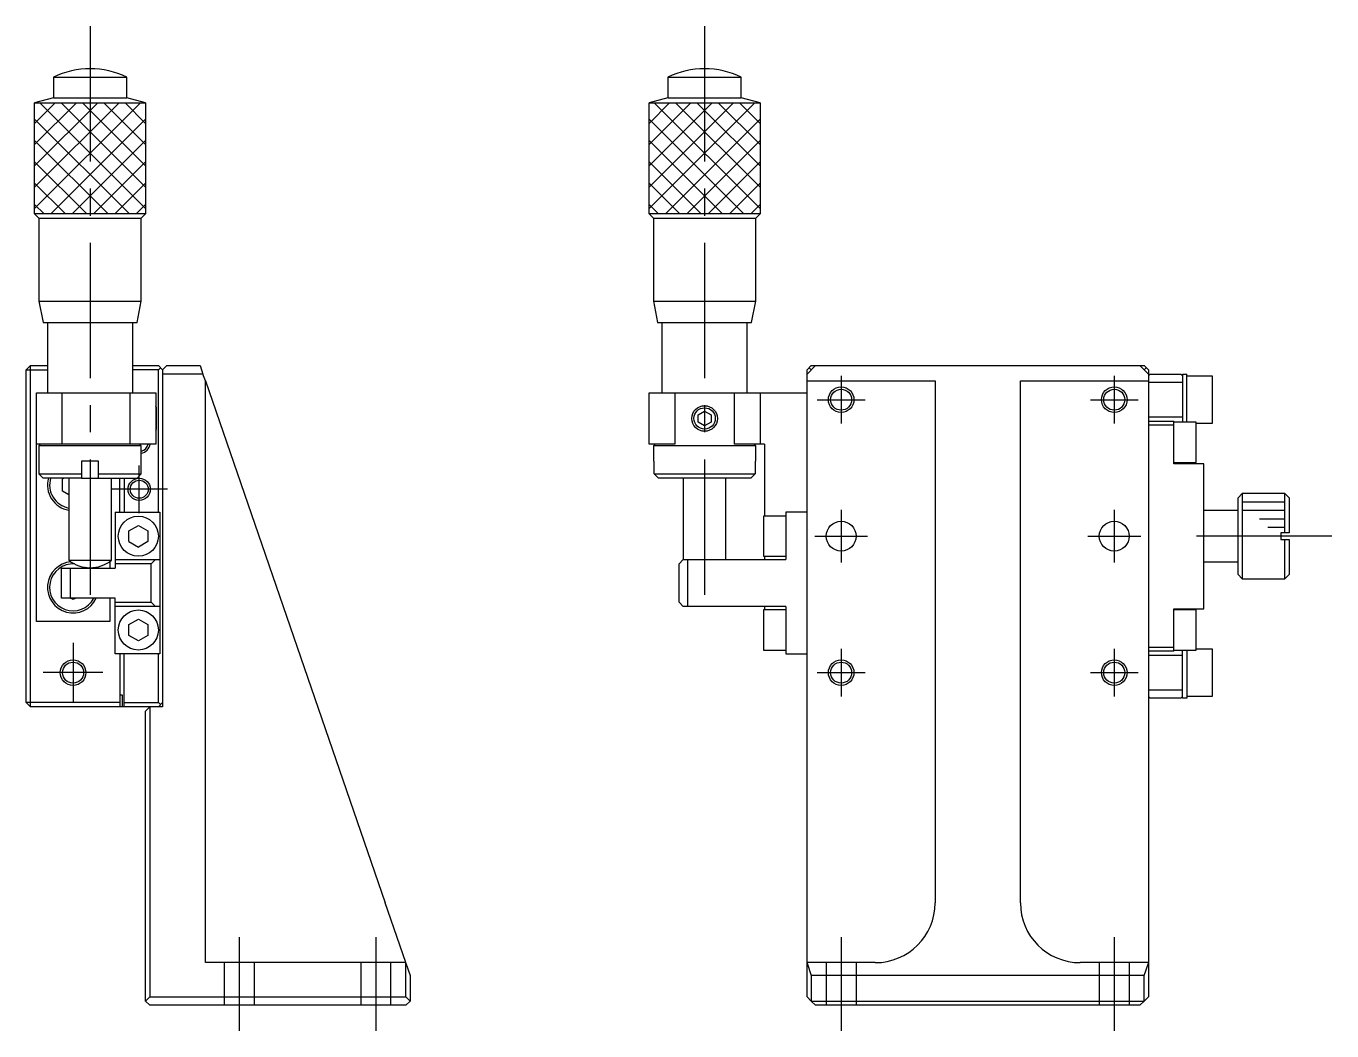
# Model space of a CAD drawing. Extents: x 0 to 329, y -8 to 243.
# Drawn here: x 176 to 329, y 68.6 to 186.4 of the extents above; entities that cross this region are included whole.
import ezdxf

# ---------------------------------------------------------------- set-up
doc = ezdxf.new("R2010")
doc.units = 0
doc.header["$LTSCALE"] = 0.5
doc.linetypes.add('CENTER', pattern=[50.8, 31.75, -6.35, 6.35, -6.35])
doc.linetypes.add('DASHED', pattern=[19.05, 12.7, -6.35])
for name, color, linetype in [('MSM_CENTER', 1, 'CENTER'), ('MSM_CONTINUOUS', 7, 'CONTINUOUS'), ('MSM_DASHED', 4, 'DASHED'), ('MSM_NARROW', 5, 'CONTINUOUS')]:
    doc.layers.add(name, color=color, linetype=linetype)

msp = doc.modelspace()

# ---------------------------------------------------------------- linework, layer by layer
at = {"layer": 'MSM_CENTER'}
for p, q in [((183.5, 186.400004), (183.5, 117.900004)), ((255.5, 186.400003), (255.5, 118.849997)), ((271.499999, 145.399996), (271.499999, 139.799996)), ((303.499999, 145.399996), (303.499999, 139.799996)), ((268.699999, 142.599996), (274.299999, 142.599996)), ((300.699999, 142.599996), (306.299999, 142.599996)), ((189.250001, 129.299996), (189.250001, 134.899996)), ((192.550001, 132.099996), (185.950001, 132.099996)), ((271.499999, 129.699996), (271.499999, 123.499996)), ((303.499999, 129.699996), (303.499999, 123.499996)), ((268.399999, 126.599996), (274.599999, 126.599996)), ((300.399999, 126.599996), (306.599999, 126.599996)), ((329, 126.599997), (312, 126.599997)), ((181.5, 114.099995), (181.5, 107.099997)), ((271.499999, 113.399996), (271.499999, 107.799996)), ((303.499999, 113.399996), (303.499999, 107.799996)), ((184.999999, 110.599996), (178.000001, 110.599996)), ((268.699999, 110.599996), (274.299999, 110.599996)), ((300.699999, 110.599996), (306.299999, 110.599996)), ((201, 68.599996), (201, 79.599996)), ((217, 68.599996), (217, 79.599996)), ((271.5, 79.599996), (271.5, 68.599996)), ((303.5, 79.599996), (303.5, 68.599996))]:
    msp.add_line(p, q, dxfattribs=at)
at = {"layer": 'MSM_CONTINUOUS'}
for p, q in [((179.2, 180.400002), (187.8, 180.400002)), ((179.2, 180.400002), (179.2, 177.989491)), ((187.8, 177.989491), (187.8, 180.400002)), ((251.2, 180.400002), (259.8, 180.400002)), ((251.2, 180.400002), (251.2, 177.989491)), ((259.8, 177.989491), (259.8, 180.400002)), ((179.2, 177.989491), (177.000001, 177.400003)), ((179.2, 177.989491), (187.8, 177.989491)), ((189.999999, 177.400003), (187.8, 177.989491)), ((251.2, 177.989491), (249.000001, 177.400003)), ((251.2, 177.989491), (259.8, 177.989491)), ((261.999999, 177.400003), (259.8, 177.989491)), ((177.000001, 177.400003), (189.999999, 177.400003)), ((177.000001, 164.400002), (177.000001, 177.400003)), ((189.999999, 177.400003), (189.999999, 164.400002)), ((249.000001, 177.400003), (261.999999, 177.400003)), ((249.000001, 164.400002), (249.000001, 177.400003)), ((261.999999, 177.400003), (261.999999, 164.400002)), ((177.000001, 164.400002), (177.500004, 163.9)), ((189.999999, 164.400002), (177.000001, 164.400002)), ((177.500004, 163.9), (189.499996, 163.9)), ((177.500004, 163.9), (177.500004, 154.149995)), ((189.499996, 163.9), (189.999999, 164.400002)), ((189.499996, 154.149995), (189.499996, 163.9)), ((249.000001, 164.400002), (249.500004, 163.9)), ((261.999999, 164.400002), (249.000001, 164.400002)), ((249.500004, 163.9), (261.499996, 163.9)), ((249.500004, 163.9), (249.500004, 154.149995)), ((261.499996, 163.9), (261.999999, 164.400002)), ((261.499996, 154.149995), (261.499996, 163.9)), ((177.500004, 154.149995), (189.499996, 154.149995)), ((177.500004, 154.149995), (178.000003, 151.649996)), ((188.999997, 151.649996), (189.499996, 154.149995)), ((249.500004, 154.149995), (261.499996, 154.149995)), ((249.500004, 154.149995), (250.000003, 151.649996)), ((260.999997, 151.649996), (261.499996, 154.149995)), ((178.000003, 151.649996), (188.999997, 151.649996)), ((178.5, 151.649996), (178.5, 143.399996)), ((188.5, 143.399996), (188.5, 151.649996)), ((250.000003, 151.649996), (260.999997, 151.649996)), ((250.5, 151.649996), (250.5, 143.399996)), ((260.5, 143.399996), (260.5, 151.649996)), ((176, 146.099996), (176.5, 146.599996)), ((176, 146.099996), (178.5, 146.099996)), ((176, 107.099996), (176, 146.099996)), ((176.5, 146.599996), (178.5, 146.599996)), ((176.5, 106.599996), (176.5, 146.599996)), ((188.5, 146.599996), (191.5, 146.599996)), ((191.5, 146.099996), (188.5, 146.099996)), ((191.5, 146.599996), (192, 146.099996)), ((191.75, 146.349996), (191.5, 146.099996)), ((191.5, 129.399997), (191.5, 146.099996)), ((192.5, 146.599996), (192, 146.099996)), ((192, 146.099996), (192, 106.599996)), ((196.724903, 145.599997), (192, 145.599996)), ((192.5, 146.599996), (196.380576, 146.599996)), ((196.380576, 146.599996), (196.724903, 145.599997)), ((197, 144.801058), (196.724903, 145.599997)), ((268, 146.599996), (267.5, 146.099996)), ((268.5, 146.599996), (267.5, 145.599997)), ((267.5, 72.599996), (267.5, 146.099996)), ((267.75, 146.349996), (268, 146.099996)), ((268, 146.599996), (307, 146.599996)), ((307.5, 145.599996), (306.5, 146.599996)), ((307.5, 146.099996), (307, 146.599996)), ((307, 146.099996), (307.25, 146.349996)), ((307.5, 146.099996), (307.5, 72.599996)), ((307.7, 145.599996), (307.5, 145.399996)), ((307.7, 145.599996), (311.3, 145.599996)), ((311.5, 145.399996), (311.3, 145.599996)), ((311.5, 145.599996), (311.5, 139.949997)), ((311.5, 145.599996), (312, 145.599996)), ((312, 139.949997), (312, 145.599996)), ((197, 76.599996), (197, 144.801058)), ((197, 144.801058), (218.073215, 83.599996)), ((267.5, 144.801058), (282.5, 144.801058)), ((282.5, 144.801058), (282.5, 83.599996)), ((292.5, 144.801058), (307.5, 144.801058)), ((292.5, 83.599996), (292.5, 144.801058)), ((311.5, 144.599996), (307.5, 144.599996)), ((315, 145.349997), (312, 145.349997)), ((315, 139.849997), (315, 145.349997)), ((177.2, 143.399996), (191.2, 143.399996)), ((177.2, 116.599996), (177.2, 143.399996)), ((180.2, 143.399996), (180.2, 137.399996)), ((188.2, 137.399996), (188.2, 143.399996)), ((191.2, 143.399996), (191.2, 137.399996)), ((249, 137.399996), (249, 143.399996)), ((249, 143.399996), (267.5, 143.399996)), ((252, 143.399996), (252, 137.399996)), ((259, 137.399996), (259, 143.399996)), ((262, 143.399996), (262, 137.399996)), ((191.287358, 141.649996), (191.2, 141.824712)), ((191.287358, 139.149996), (191.287358, 141.649996)), ((254.75, 140.833009), (255.5, 141.266022)), ((254.75, 139.966984), (254.75, 140.833009)), ((255.5, 141.266022), (256.25, 140.833009)), ((256.25, 140.833009), (256.25, 139.966984)), ((255.5, 139.533971), (254.75, 139.966984)), ((256.25, 139.966984), (255.5, 139.533971)), ((307.5, 140.599997), (311.5, 140.599997)), ((307.5, 140.099996), (310.5, 140.099996)), ((310.5, 139.599996), (307.5, 139.599996)), ((310.5, 135.099996), (310.5, 140.099996)), ((313.1, 139.949997), (310.5, 139.949997)), ((313.1, 135.249997), (313.1, 139.949997)), ((313.1, 139.849997), (315, 139.849997)), ((191.2, 138.975281), (191.287358, 139.149996)), ((191.2, 137.399996), (177.2, 137.399996)), ((177.7, 137.399997), (177.5, 137.199997)), ((189.5, 137.199996), (177.5, 137.199997)), ((177.5, 137.199997), (177.5, 133.899997)), ((189.5, 137.199996), (189.3, 137.399996)), ((189.5, 133.899996), (189.5, 137.199996)), ((252, 137.399996), (249, 137.399996)), ((249.7, 137.399996), (249.5, 137.199996)), ((261.5, 137.199996), (249.5, 137.199996)), ((249.5, 137.199996), (249.5, 135.399996)), ((262.5, 137.399996), (259, 137.399996)), ((261.5, 137.199996), (261.3, 137.399996)), ((261.5, 135.399996), (261.5, 137.199996)), ((262.5, 137.399996), (262.5, 128.949997)), ((184.5, 135.399996), (182.5, 135.399997)), ((182.5, 135.399997), (182.5, 133.399997)), ((184.5, 133.399996), (184.5, 135.399996)), ((249.58392, 135.399996), (249.5, 135.399996)), ((249.58392, 133.899996), (249.58392, 135.399996)), ((261.5, 135.399996), (261.41608, 135.399996)), ((261.41608, 135.399996), (261.41608, 133.899996)), ((310.5, 135.249997), (313.1, 135.249997)), ((314, 135.099996), (310.5, 135.099996)), ((311.5, 135.249997), (311.5, 135.099996)), ((312, 135.099996), (312, 135.249997)), ((314, 118.099996), (314, 135.099996)), ((177.5, 133.899997), (182.5, 133.899997)), ((177.5, 133.899997), (178, 133.399997)), ((182.5, 133.399997), (178, 133.399997)), ((180.25, 133.321684), (180.385641, 133.399996)), ((180.25, 131.878309), (180.25, 133.321684)), ((181.000004, 133.399996), (181.000004, 123.777505)), ((182.5, 133.399996), (189, 133.399996)), ((184.5, 133.899996), (189.5, 133.899996)), ((185.999996, 123.777505), (185.999996, 133.399996)), ((187, 129.399997), (187, 133.399996)), ((187.5, 133.399996), (187.5, 129.399997)), ((189, 133.399996), (189.5, 133.899996)), ((249.58392, 133.899996), (261.41608, 133.899996)), ((250.091673, 133.399996), (249.58392, 133.899996)), ((260.908327, 133.399996), (250.091673, 133.399996)), ((253.000004, 133.399996), (253.000004, 123.85)), ((257.999996, 123.849997), (257.999996, 133.399996)), ((261.41608, 133.899996), (260.908327, 133.399996)), ((181.000004, 131.445294), (180.25, 131.878309)), ((318.5, 131.599997), (318, 131.099997)), ((318.5, 131.599997), (318.5, 121.599997)), ((323.5, 131.599997), (318.5, 131.599997)), ((323.5, 126.999997), (323.5, 131.599997)), ((324, 131.099997), (323.5, 131.599997)), ((318, 122.099997), (318, 131.099997)), ((324, 131.099997), (324, 126.999997)), ((186.45, 129.399997), (186.45, 122.849997)), ((186.45, 129.399997), (191.65, 129.399997)), ((191.65, 129.399997), (191.65, 112.799997)), ((262.4, 128.949997), (262.4, 124.249997)), ((265, 128.949997), (262.4, 128.949997)), ((265, 129.399997), (265, 123.849997)), ((267.5, 129.399997), (265, 129.399997)), ((318, 129.599997), (314, 129.599997)), ((188.05, 127.235082), (189.15, 127.870167)), ((188.05, 125.964911), (188.05, 127.235082)), ((189.15, 127.870167), (190.25, 127.235082)), ((190.25, 127.235082), (190.25, 125.964911)), ((324, 126.999997), (323, 126.999997)), ((323, 126.999997), (323, 126.199997)), ((188.05, 125.964911), (189.15, 125.329826)), ((190.25, 125.964911), (189.15, 125.329826)), ((323, 126.199997), (324, 126.199997)), ((323.5, 121.599997), (323.5, 126.199997)), ((324, 126.199997), (324, 122.099997)), ((262.4, 124.249997), (265, 124.249997)), ((262.5, 124.249997), (262.5, 123.849997)), ((180.15, 119.349997), (180.15, 122.849997)), ((180.15, 122.849997), (186.45, 122.849997)), ((181.000004, 123.777505), (185.999996, 123.777505)), ((181.15, 122.849997), (181.15, 119.349997)), ((185.8, 123.627392), (185.8, 122.849997)), ((186.45, 123.849997), (191.65, 123.849997)), ((190.65, 123.349997), (186.45, 123.349997)), ((191.15, 123.849997), (190.65, 123.349997)), ((190.65, 118.849997), (190.65, 123.349997)), ((253, 123.849997), (252.5, 123.349997)), ((252.5, 118.849997), (252.5, 123.349997)), ((253, 123.849997), (265, 123.849997)), ((253.5, 123.849997), (253.5, 118.349997)), ((314, 123.599997), (318, 123.599997)), ((318, 122.099997), (318.5, 121.599997)), ((318.5, 121.599997), (323.5, 121.599997)), ((323.5, 121.599997), (324, 122.099997)), ((186.45, 119.349997), (180.15, 119.349997)), ((181.5, 119.156621), (181.165064, 119.349997)), ((181.834936, 119.349997), (181.5, 119.156621)), ((185.8, 119.349997), (185.8, 116.599996)), ((186.45, 112.799997), (186.45, 119.349997)), ((186.45, 118.849997), (190.65, 118.849997)), ((191.65, 118.349997), (186.45, 118.349997)), ((190.65, 118.849997), (191.15, 118.349997)), ((252.5, 118.849997), (253, 118.349997)), ((265, 118.349997), (253, 118.349997)), ((262.4, 117.949997), (262.4, 113.249997)), ((265, 117.949997), (262.4, 117.949997)), ((262.5, 118.349997), (262.5, 117.949997)), ((265, 118.349997), (265, 112.799997)), ((310.5, 118.099996), (314, 118.099996)), ((310.5, 113.099996), (310.5, 118.099996)), ((313.1, 117.949997), (310.5, 117.949997)), ((311.5, 118.099996), (311.5, 117.949997)), ((312, 117.949997), (312, 118.099996)), ((313.1, 113.249997), (313.1, 117.949997)), ((185.8, 116.599996), (177.2, 116.599996)), ((188.05, 116.235082), (189.15, 116.870167)), ((189.15, 116.870167), (190.25, 116.235082)), ((188.05, 114.964911), (188.05, 116.235082)), ((189.15, 114.329826), (188.05, 114.964911)), ((190.25, 114.964911), (189.15, 114.329826)), ((190.25, 116.235082), (190.25, 114.964911)), ((262.4, 113.249997), (265, 113.249997)), ((307.5, 113.599996), (310.5, 113.599996)), ((310.5, 113.249997), (313.1, 113.249997)), ((311.5, 107.599997), (311.5, 113.249997)), ((312, 113.249997), (312, 107.599997)), ((315, 113.349997), (313.1, 113.349997)), ((315, 107.849997), (315, 113.349997)), ((191.65, 112.799997), (186.45, 112.799997)), ((187, 112.799997), (187, 106.599996)), ((187.5, 106.599996), (187.5, 112.799997)), ((191.5, 107.099996), (191.5, 112.799997)), ((265, 112.799997), (267.5, 112.799997)), ((310.5, 113.099996), (307.5, 113.099996)), ((311.5, 112.599996), (307.5, 112.599996)), ((187, 107.999996), (187.25, 107.999996)), ((187.25, 107.999996), (187.25, 106.599996)), ((307.5, 108.599997), (311.5, 108.599997)), ((307.5, 107.799997), (307.7, 107.599997)), ((311.3, 107.599997), (307.7, 107.599997)), ((311.3, 107.599997), (311.5, 107.799997)), ((312, 107.599997), (311.5, 107.599997)), ((312, 107.849997), (315, 107.849997)), ((176.5, 106.599996), (176, 107.099996)), ((187, 107.099996), (176, 107.099996)), ((192, 106.599996), (176.5, 106.599996)), ((187.5, 107.099996), (191.5, 107.099996)), ((190, 106.099996), (190.5, 106.599996)), ((190, 72.099996), (190, 106.099996)), ((190.5, 106.599996), (190.5, 72.599996)), ((192, 107.099996), (191.5, 106.599996)), ((191.5, 107.099996), (191.75, 106.849996)), ((220.483509, 76.599996), (218.073215, 83.599996)), ((220.483509, 76.599996), (197, 76.599996)), ((220.5, 76.552102), (220.483509, 76.599996)), ((220.5, 72.599996), (220.5, 76.552102)), ((220.5, 76.552102), (221, 75.099996)), ((275.5, 76.599996), (267.5, 76.599996)), ((267.5, 76.552102), (268, 75.099996)), ((307.5, 76.599996), (299.5, 76.599996)), ((307, 75.099996), (307.5, 76.552102)), ((221, 75.099996), (221, 72.099996)), ((268, 75.099996), (268, 72.099996)), ((307, 75.099996), (268, 75.099996)), ((307, 72.099996), (307, 75.099996)), ((190.5, 72.599996), (190, 72.099996)), ((190, 72.099996), (190.5, 71.599996)), ((190.5, 72.599996), (220.5, 72.599996)), ((221, 72.099996), (220.5, 72.599996)), ((220.5, 71.599996), (221, 72.099996)), ((268, 72.099996), (267.5, 72.599996)), ((268, 72.099996), (307, 72.099996)), ((268.5, 71.599996), (268, 72.099996)), ((307, 72.099996), (306.5, 71.599996)), ((307.5, 72.599996), (307, 72.099996)), ((220.5, 71.599996), (190.5, 71.599996)), ((306.5, 71.599996), (268.5, 71.599996))]:
    msp.add_line(p, q, dxfattribs=at)
for centre, radius in [((271.499999, 142.599996), 1.2295), ((303.499999, 142.599996), 1.2295), ((255.5, 140.399996), 1.25), ((189.250001, 132.099996), 1.0565), ((189.15, 126.599997), 2.35), ((271.499999, 126.599996), 1.75), ((303.499999, 126.599996), 1.75), ((189.15, 115.599997), 2.35), ((181.5, 110.599996), 1.2295), ((271.499999, 110.599996), 1.2295), ((303.499999, 110.599996), 1.2295)]:
    msp.add_circle(centre, radius, dxfattribs=at)
for centre, radius, start, end in [((183.5, 171.655002), 9.745001, 63.816209, 116.183791), ((255.499998, 171.655002), 9.745001, 63.816202, 116.183785), ((189.250001, 137.599995), 1.0565, 283.68769198, 349.08786811), ((181.5, 132.599996), 3, 164.53399, 260.40599473), ((181.5, 132.599996), 2.75, 163.08761, 259.524403), ((181.5, 120.599996), 3, 94.698377, 335.10571105), ((181.5, 120.599996), 2.75, 86.528056, 332.223044), ((183.5, 126.900001), 3.999997, 231.317811, 308.682189), ((181.5, 120.599996), 2.75, 54.437857, 58.198383), ((181.5, 120.599996), 3, 48.590378, 50.076492), ((275.5, 83.599996), 7, 270, 0), ((299.5, 83.599996), 7, 180, 270)]:
    msp.add_arc(centre, radius, start, end, dxfattribs=at)
at = {"layer": 'MSM_DASHED'}
for p, q in [((199.25, 71.599996), (199.25, 76.599996)), ((202.75, 71.599996), (202.75, 76.599996)), ((215.25, 71.599996), (215.25, 76.599996)), ((218.75, 71.599996), (218.75, 76.599996)), ((269.75, 76.599996), (269.75, 71.599996)), ((273.25, 76.599996), (273.25, 71.599996)), ((301.75, 76.599996), (301.75, 71.599996)), ((305.25, 76.599996), (305.25, 71.599996))]:
    msp.add_line(p, q, dxfattribs=at)
at = {"layer": 'MSM_NARROW'}
for p, q in [((177.000001, 175.000001), (179.400003, 177.400003)), ((177.000001, 172.500001), (181.900003, 177.400003)), ((177.000001, 170.000001), (184.400003, 177.400003)), ((177.000001, 167.500001), (186.900003, 177.400003)), ((177.000001, 165.000001), (189.400003, 177.400003)), ((177.599997, 177.400003), (189.999999, 165.000001)), ((180.099997, 177.400003), (189.999999, 167.500001)), ((182.599997, 177.400003), (189.999999, 170.000001)), ((185.099997, 177.400003), (189.999999, 172.500001)), ((187.599997, 177.400003), (189.999999, 175.000001)), ((249.000001, 175.000001), (251.400003, 177.400003)), ((249.000001, 172.500001), (253.900003, 177.400003)), ((249.000001, 170.000001), (256.400003, 177.400003)), ((249.000001, 167.500001), (258.900003, 177.400003)), ((249.000001, 165.000001), (261.400003, 177.400003)), ((249.599997, 177.400003), (261.999999, 165.000001)), ((252.099997, 177.400003), (261.999999, 167.500001)), ((254.599997, 177.400003), (255.5, 176.5)), ((255.5, 176.5), (261.999999, 170.000001)), ((257.099997, 177.400003), (261.999999, 172.500001)), ((259.599997, 177.400003), (261.999999, 175.000001)), ((177.000001, 175.499999), (188.099998, 164.400002)), ((178.900002, 164.400002), (189.999999, 175.499999)), ((249.000001, 175.499999), (260.099998, 164.400002)), ((250.900002, 164.400002), (261.999999, 175.499999)), ((177.000001, 172.999999), (185.599998, 164.400002)), ((181.400002, 164.400002), (189.999999, 172.999999)), ((249.000001, 172.999999), (257.599998, 164.400002)), ((253.400002, 164.400002), (261.999999, 172.999999)), ((177.000001, 170.499999), (183.099998, 164.400002)), ((183.900002, 164.400002), (189.999999, 170.499999)), ((249.000001, 170.499999), (255.099998, 164.400002)), ((255.900002, 164.400002), (261.999999, 170.499999)), ((177.000001, 167.999999), (180.599998, 164.400002)), ((186.400002, 164.400002), (189.999999, 167.999999)), ((249.000001, 167.999999), (252.599998, 164.400002)), ((258.400002, 164.400002), (261.999999, 167.999999)), ((177.000001, 165.499999), (178.099998, 164.400002)), ((188.900002, 164.400002), (189.999999, 165.499999)), ((249.000001, 165.499999), (250.099998, 164.400002)), ((260.900002, 164.400002), (261.999999, 165.499999)), ((323.5, 130.599997), (318.5, 130.599997)), ((323.5, 129.599997), (318.5, 129.599997)), ((323.5, 128.599997), (320.5, 128.599997)), ((323.5, 127.599997), (321.5, 127.599997))]:
    msp.add_line(p, q, dxfattribs=at)
for centre, radius in [((271.499999, 142.599996), 1.5), ((303.499999, 142.599996), 1.5), ((255.5, 140.399996), 1.5), ((189.250001, 132.099996), 1.3), ((181.5, 110.599996), 1.5), ((271.499999, 110.599996), 1.5), ((303.499999, 110.599996), 1.5)]:
    msp.add_circle(centre, radius, dxfattribs=at)
msp.add_arc((189.250001, 137.599995), 1.3, 281.0874443, 351.15016151, dxfattribs=at)

doc.saveas('drawing.dxf')
